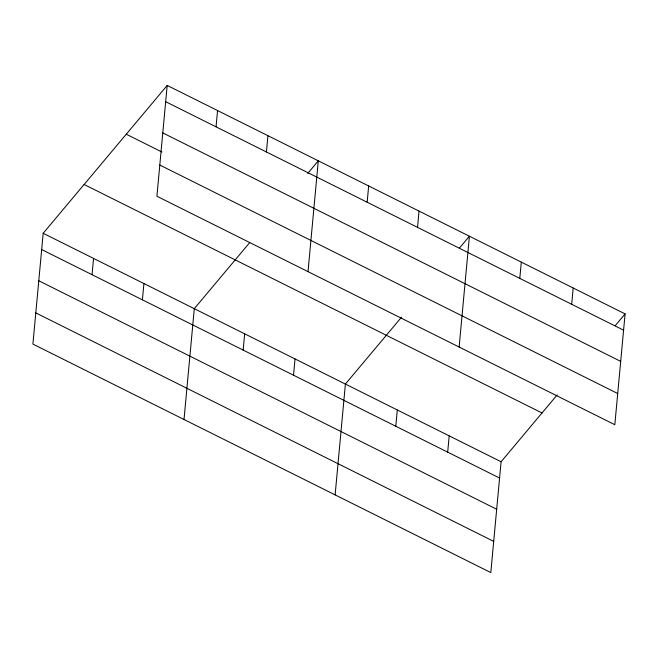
<?xml version="1.0" encoding="UTF-8"?>
<svg xmlns="http://www.w3.org/2000/svg" width="658" height="658" viewBox="0 0 658 658"><rect width="100%" height="100%" fill="white"/><g stroke="black" fill="none" stroke-linecap="round" stroke-linejoin="round"><path stroke-width="0.99" d="M167.19 85.425L156.908 196.24L614.819 424.714L625.1 313.907L167.19 85.425L43.181 233.286L32.9 344.093L490.81 572.575L501.092 461.76L557.17 394.907M92.038 274.69L93.551 258.413M142.408 299.818L143.921 283.549M184.01 419.491L194.291 308.684L249.703 242.605M216.046 126.829L217.559 110.56M243.147 350.089L244.661 333.812M266.416 151.965L267.929 135.696M293.526 375.216L295.031 358.947M308.018 271.639L318.299 160.823L307.738 173.416M335.119 494.89L345.401 384.075L401.479 317.222M367.156 202.228L368.669 185.959M395.787 426.244L397.3 409.975M417.534 227.364L419.039 211.086M447.687 452.136L449.192 435.867M459.128 347.037L469.409 236.222L459.506 248.025M519.795 278.392L521.309 262.114M571.695 304.284L573.2 288.015M615.197 325.71L625.1 313.907M165.676 101.702L623.587 330.176M162.781 132.9L620.7 361.374M126.262 134.216L161.983 152.039M159.804 165.043L617.714 393.517M84.101 184.487L542.011 412.969M43.181 233.286L501.092 461.76M41.668 249.555L499.578 478.037M38.773 280.752L496.691 509.234M35.795 312.895L493.706 541.378"/></g></svg>
